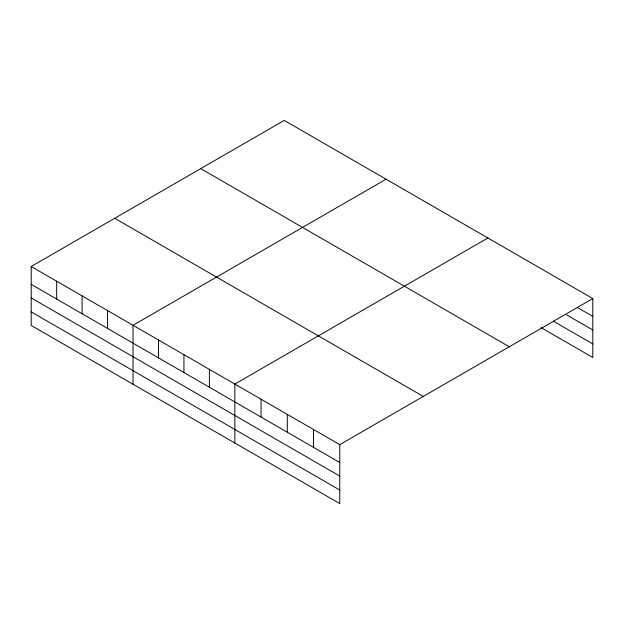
<?xml version="1.0" encoding="UTF-8"?>
<svg xmlns="http://www.w3.org/2000/svg" width="624" height="624" viewBox="0 0 624 624"><rect width="100%" height="100%" fill="white"/><g stroke="black" fill="none" stroke-linecap="round" stroke-linejoin="round"><path stroke-width="0.94" d="M541.164 327.686L592.8 357.497L592.8 298.553L284.24 120.409L31.2 266.503L31.2 325.447L339.76 503.591L339.76 444.647L31.2 266.503M386.069 179.197L133.021 325.291L133.021 384.236M487.89 237.986L234.85 384.072L234.85 443.024M339.76 444.647L592.8 298.553M577.231 307.421L592.8 316.415M566.576 314.831L592.8 329.971M553.457 321.227L592.8 343.941M200.741 168.62L509.293 346.765M114.707 218.291L423.259 396.435M31.2 284.365L339.76 462.509M31.2 297.921L339.76 476.065M31.2 311.891L339.76 490.035M313.529 429.499L313.529 447.369M287.305 414.359L287.305 432.221M261.074 399.22L261.074 417.082M209.391 369.377L209.391 387.239M183.94 354.682L183.94 372.544M158.48 339.986L158.48 357.848M107.57 310.588L107.57 328.458M82.111 295.893L82.111 313.755M56.659 281.198L56.659 299.06"/></g></svg>
